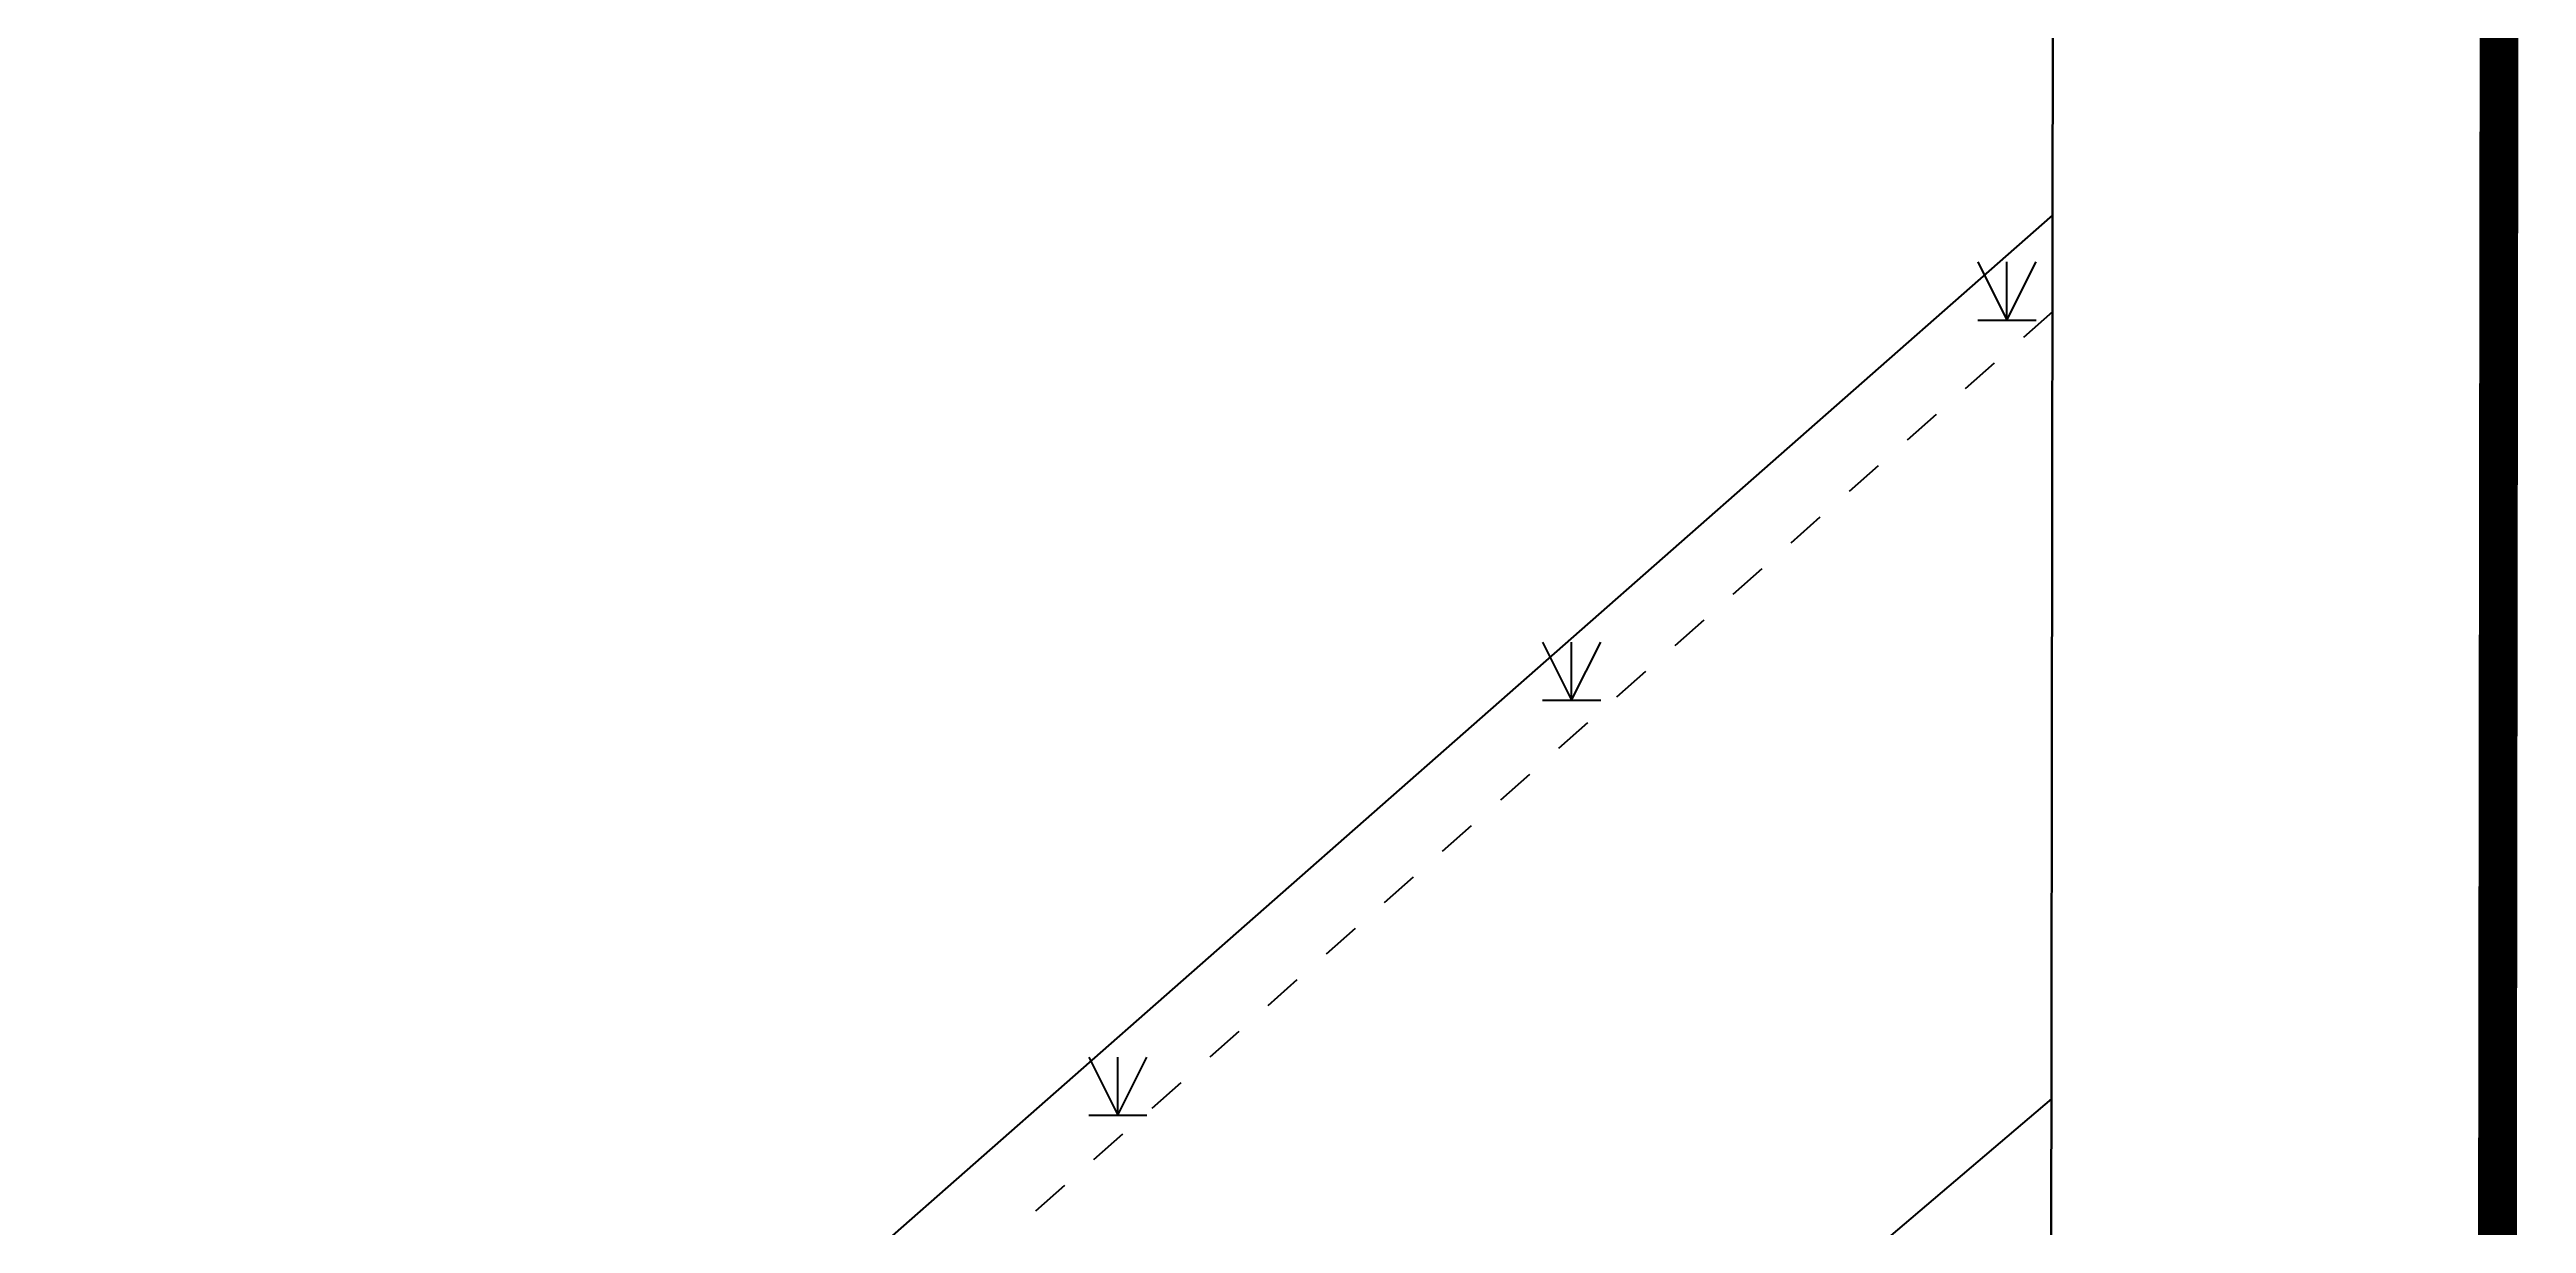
# Model space of a CAD drawing. Extents: x 99002 to 478558, y 2449839 to 2450453.
# Drawn here: x 478510.23 to 478542.15, y 2450335.63 to 2450350.77 of the extents above; entities that cross this region are included whole.
import ezdxf
from ezdxf.enums import TextEntityAlignment as Align

# ---------------------------------------------------------------- set-up
doc = ezdxf.new("R2010")
doc.units = 0
doc.header["$LTSCALE"] = 0.5
doc.linetypes.add('X6', pattern=[2, 1, -1])
doc.layers.get('0').update_dxf_attribs({"linetype": 'CONTINUOUS'})
for name, color, linetype in [('DLDW', 11, 'CONTINUOUS'), ('DLSS', 4, 'CONTINUOUS'), ('GCD', 1, 'CONTINUOUS'), ('JMD', 6, 'CONTINUOUS'), ('TK', 7, 'CONTINUOUS'), ('ZBTZ', 3, 'CONTINUOUS')]:
    doc.layers.add(name, color=color, linetype=linetype)
doc.styles.add('方正中等线简体', font='FZZDXJW.TTF')
doc.linetypes.add('444', pattern='A,4.5,[145,AAA.SHX,S=1,R=0,X=0,Y=1],4.5,-0.5,[146,AAA.SHX,S=1,R=0,X=0,Y=0],-0.5', length=10)

# ---------------------------------------------------------------- blocks, each defined once
blk = doc.blocks.new('gc124')
for p, q in [((-0.75, 1.5), (0, 0)), ((0, 0), (0, 1.5)), ((0, 0), (0.75, 1.5)), ((-0.75, 0), (0.75, 0))]:
    blk.add_line(p, q)
blk = doc.blocks.new('GC200')
at = {"linetype": 'Continuous', "const_width": 0.2, "flags": 128}
blk.add_lwpolyline([(-0.1, 0, 1), (0.1, 0, 1)], format="xyb", close=True, dxfattribs=at)

msp = doc.modelspace()

# ---------------------------------------------------------------- linework, layer by layer
at = {"layer": 'DLDW', "color": 11, "linetype": 'Continuous', "flags": 128}
msp.add_lwpolyline([(478536.029, 2450337.237), (478527.687, 2450330.141), (478529.472, 2450328.016), (478536.024, 2450333.65)], dxfattribs=at)
at = {"layer": 'DLSS', "color": 4, "linetype": 'X6', "flags": 128}
msp.add_lwpolyline([(478536.042, 2450347.388), (478507.281, 2450321.93), (478464.684, 2450284.289), (478445.12, 2450266.916), (478444.759, 2450266.631), (478444.593, 2450266.466), (478441.924, 2450264.255), (478434.081, 2450257.312), (478415.493, 2450240.801), (478404.864, 2450231.336), (478400.26, 2450227.278), (478387.646, 2450216.102), (478353.287, 2450185.539), (478338.001, 2450171.95), (478321.929, 2450157.63), (478302.43, 2450140.463), (478299.602, 2450137.922), (478275.525, 2450116.586), (478255.234, 2450098.58), (478253.87, 2450097.824)], dxfattribs=at)
at = {"layer": 'JMD', "color": 6, "linetype": '444', "flags": 128}
msp.add_lwpolyline([(478536.044, 2450348.632), (478456.519, 2450278.646)], dxfattribs=at)
at = {"layer": 'TK', "color": 7, "linetype": 'Continuous', "flags": 128}
msp.add_lwpolyline([(478199.639, 2449858.161, 0.5, 0.5, 0), (478541.144, 2449857.709, 0.5, 0.5, 0), (478541.901, 2450429.219, 0.5, 0.5, 0), (478200.395, 2450429.671, 0.5, 0.5, 0)], format="xyseb", close=True, dxfattribs=at)
at = {"layer": 'TK', "color": 7, "linetype": 'Continuous'}
msp.add_lwpolyline([(478535.402, 2449863.467), (478205.396, 2449863.904), (478206.138, 2450423.913), (478536.143, 2450423.476)], close=True, dxfattribs=at)
at = {"layer": 'TK', "color": 7, "linetype": 'Continuous', "flags": 128}
msp.add_lwpolyline([(478205.396, 2449863.904), (478535.402, 2449863.467), (478536.143, 2450423.476), (478206.138, 2450423.913)], close=True, dxfattribs=at)
at = {"layer": 'TK', "color": 7, "linetype": 'Continuous'}
msp.add_lwpolyline([(478535.402, 2449863.467), (478536.143, 2450423.476)], dxfattribs=at)

# ---------------------------------------------------------------- block references
at = {"layer": 'GCD', "color": 1, "linetype": 'Continuous'}
ref = msp.add_blockref('GC200', (478517.7, 2450346.192, 0.752), dxfattribs=dict(at, xscale=4.876000004212864e-06, yscale=4.876000004212864e-06, zscale=4.876000004212864e-06))
ref.add_attrib('height', '0.75', dxfattribs={"linetype": 'Continuous', "height": 0.00000975, "style": '方正中等线简体', "width": 0.8}).set_placement((478518.3, 2450345.692, 0.752), align=Align.MIDDLE_LEFT)
ref = msp.add_blockref('GC200', (478528.342, 2450340.243, 3.207), dxfattribs=dict(at, xscale=4.876000004212864e-06, yscale=4.876000004212864e-06, zscale=4.876000004212864e-06))
ref.add_attrib('height', '3.21', dxfattribs={"linetype": 'Continuous', "height": 0.00000975, "style": '方正中等线简体', "width": 0.8}).set_placement((478528.942, 2450339.743, 3.207), align=Align.MIDDLE_LEFT)
at = {"layer": 'ZBTZ', "color": 3, "linetype": 'Continuous', "xscale": 0.5, "yscale": 0.5}
for p in [(478535.456, 2450347.279), (478529.847, 2450342.378), (478523.999, 2450337.028)]:
    msp.add_blockref('gc124', p, dxfattribs=at)

doc.saveas('drawing.dxf')
